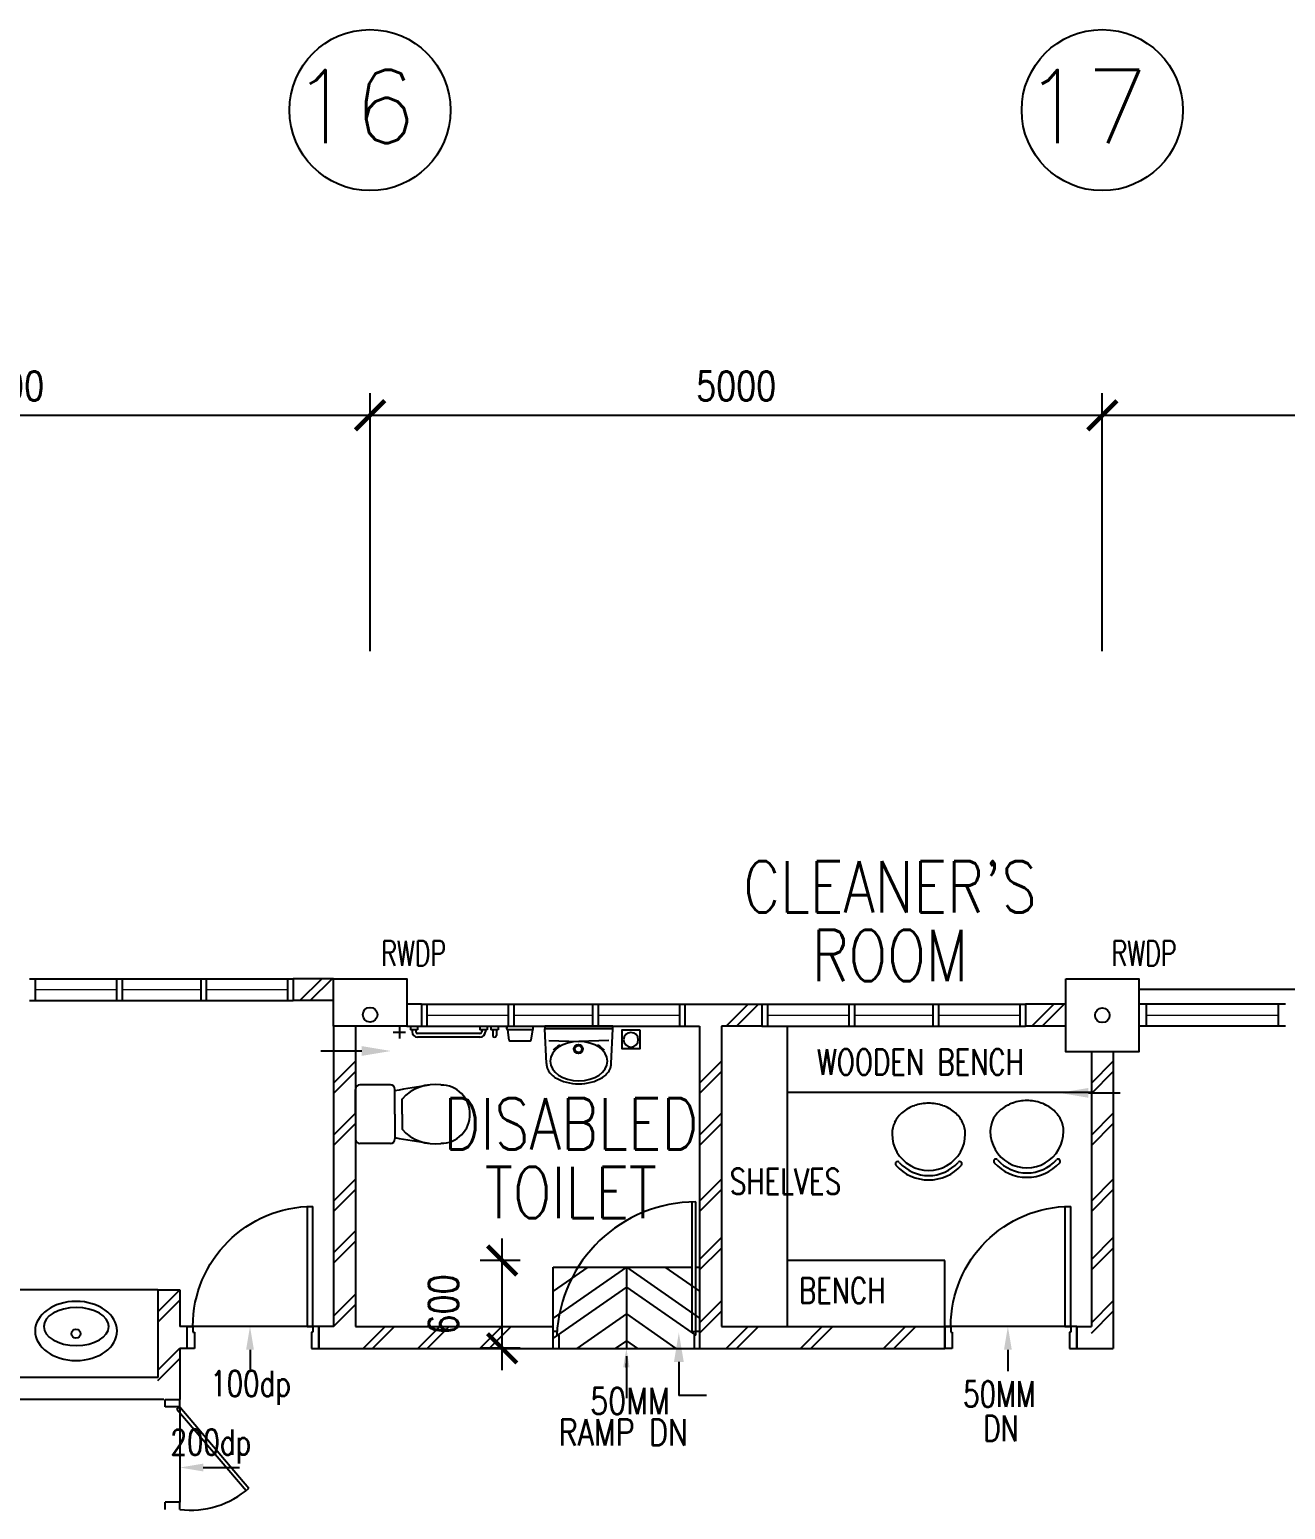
# Model space of a CAD drawing. Extents: x 2687779 to 2997471, y -863049 to -631414.
# Drawn here: x 2759891 to 2768466, y -642983 to -632876 of the extents above; entities that cross this region are included whole.
import ezdxf
from ezdxf.enums import TextEntityAlignment as Align

# ---------------------------------------------------------------- set-up
doc = ezdxf.new("R2010")
doc.units = 0
doc.header["$LTSCALE"] = 10
doc.header["$MEASUREMENT"] = 0
doc.header["$PDMODE"] = 34
doc.linetypes.add('DIVIDE', pattern=[1.25, 0.5, -0.25, 0, -0.25, 0, -0.25])
doc.layers.get('0').update_dxf_attribs({"linetype": 'CONTINUOUS'})
doc.layers.get('DEFPOINTS').update_dxf_attribs({"linetype": 'CONTINUOUS'})
for name, color, linetype in [('BO', 7, 'CONTINUOUS'), ('COL', 3, 'CONTINUOUS'), ('DIM', 7, 'CONTINUOUS'), ('DOOR', 5, 'CONTINUOUS'), ('DR', 7, 'CONTINUOUS'), ('DTEXT', 7, 'CONTINUOUS'), ('FIT', 5, 'CONTINUOUS'), ('FURN', 1, 'CONTINUOUS'), ('FURN1', 7, 'CONTINUOUS'), ('GRID-T', 7, 'CONTINUOUS'), ('H', 1, 'CONTINUOUS'), ('LINE', 7, 'CONTINUOUS'), ('partition', 7, 'CONTINUOUS'), ('PIPE', 5, 'DIVIDE'), ('RWDP', 145, 'CONTINUOUS'), ('SANI', 7, 'CONTINUOUS'), ('T25', 7, 'CONTINUOUS'), ('T50', 3, 'CONTINUOUS'), ('TEX', 2, 'CONTINUOUS'), ('WALL', 2, 'CONTINUOUS'), ('WIN', 5, 'CONTINUOUS')]:
    doc.layers.add(name, color=color, linetype=linetype)
doc.styles.add('DIMTEXT', font='romans.shx', dxfattribs={"width": 0.8, "height": 400})
doc.styles.add('ROMANS', font='romans.shx', dxfattribs={"width": 0.8, "height": 100})
doc.styles.get("Standard").update_dxf_attribs({"font": 'ROMANS.SHX'})
doc.dimstyles.new('STANDARD$0', dxfattribs={"dimscale": 0, "dimtxt": 8, "dimasz": 6, "dimexe": 1, "dimexo": 1, "dimgap": 3, "dimtad": 1, "dimdec": 0, "dimlfac": -1, "dimrnd": 1, "dimzin": 0, "dimdsep": 46, "dimtxsty": 'Standard', "dimcen": 0, "dimclrd": 5, "dimclre": 250, "dimadec": 0, "dimazin": 0, "dimtfac": 1, "dimtdec": 4, "dimtofl": 0, "dimtmove": 0, "dimatfit": 3, "dimfxl": 1, "dimtolj": 1, "dimtzin": 0, "dimarcsym": 0})

# ---------------------------------------------------------------- blocks, each defined once
blk = doc.blocks.new('_ARCHTICK')
at = {"color": 0, "linetype": 'ByBlock', "const_width": 0.15}
blk.add_lwpolyline([(-0.5, -0.5), (0.5, 0.5)], dxfattribs=at)
blk = doc.blocks.new('*D391')
at = {"layer": 'DEFPOINTS', "color": 0, "transparency": 16777216}
for p in [(2762216, -635510), (2757216, -637271), (2762216, -637271)]:
    blk.add_point(p, dxfattribs=at)
at = {"layer": 'DIM', "color": 7, "lineweight": -2, "transparency": 16777216}
for p, q in [((2757216, -637121), (2757216, -635360)), ((2762216, -637121), (2762216, -635360)), ((2757066, -635510), (2762366, -635510))]:
    blk.add_line(p, q, dxfattribs=at)
at = {"layer": 'DIM', "color": 7, "lineweight": -2, "transparency": 16777216, "xscale": 200, "yscale": 200, "zscale": 200, "rotation": 180}
blk.add_blockref('_ARCHTICK', (2757216, -635510), dxfattribs=at)
at = {"layer": 'DIM', "color": 7, "lineweight": -2, "transparency": 16777216, "xscale": 200, "yscale": 200, "zscale": 200}
blk.add_blockref('_ARCHTICK', (2762216, -635510), dxfattribs=at)
at = {"layer": 'DIM', "color": 7, "transparency": 16777216, "insert": (2759716, -635310), "char_height": 200, "attachment_point": 5, "style": 'ROMANS'}
blk.add_mtext('\\A1;5000', dxfattribs=at)
blk = doc.blocks.new('*D392')
at = {"layer": 'DEFPOINTS', "color": 0, "transparency": 16777216}
for p in [(2767216, -635510), (2762216, -637271), (2767216, -637271)]:
    blk.add_point(p, dxfattribs=at)
at = {"layer": 'DIM', "color": 7, "lineweight": -2, "transparency": 16777216}
for p, q in [((2762216, -637121), (2762216, -635360)), ((2767216, -637121), (2767216, -635360)), ((2762066, -635510), (2767366, -635510))]:
    blk.add_line(p, q, dxfattribs=at)
at = {"layer": 'DIM', "color": 7, "lineweight": -2, "transparency": 16777216, "xscale": 200, "yscale": 200, "zscale": 200, "rotation": 180}
blk.add_blockref('_ARCHTICK', (2762216, -635510), dxfattribs=at)
at = {"layer": 'DIM', "color": 7, "lineweight": -2, "transparency": 16777216, "xscale": 200, "yscale": 200, "zscale": 200}
blk.add_blockref('_ARCHTICK', (2767216, -635510), dxfattribs=at)
at = {"layer": 'DIM', "color": 7, "transparency": 16777216, "insert": (2764716, -635310), "char_height": 200, "attachment_point": 5, "style": 'ROMANS'}
blk.add_mtext('\\A1;5000', dxfattribs=at)
blk = doc.blocks.new('*D393')
at = {"layer": 'DEFPOINTS', "color": 0, "transparency": 16777216}
for p in [(2772216, -635510), (2767216, -637271), (2772216, -637271)]:
    blk.add_point(p, dxfattribs=at)
at = {"layer": 'DIM', "color": 7, "lineweight": -2, "transparency": 16777216}
for p, q in [((2767216, -637121), (2767216, -635360)), ((2772216, -637121), (2772216, -635360)), ((2767066, -635510), (2772366, -635510))]:
    blk.add_line(p, q, dxfattribs=at)
at = {"layer": 'DIM', "color": 7, "lineweight": -2, "transparency": 16777216, "xscale": 200, "yscale": 200, "zscale": 200, "rotation": 180}
blk.add_blockref('_ARCHTICK', (2767216, -635510), dxfattribs=at)
at = {"layer": 'DIM', "color": 7, "lineweight": -2, "transparency": 16777216, "xscale": 200, "yscale": 200, "zscale": 200}
blk.add_blockref('_ARCHTICK', (2772216, -635510), dxfattribs=at)
at = {"layer": 'DIM', "color": 7, "transparency": 16777216, "insert": (2769716, -635310), "char_height": 200, "attachment_point": 5, "style": 'ROMANS'}
blk.add_mtext('\\A1;5000', dxfattribs=at)
blk = doc.blocks.new('DR-900-B')
at = {"layer": 'DR'}
for p, q in [((0, 900), (-150, 900)), ((-150, 900), (-150, 860)), ((-150, 860), (-110, 860)), ((-110, 860), (-110, 850)), ((-110, 850), (0, 850)), ((0, 850), (0, 900)), ((-150, 40), (-970, 40)), ((-969, 80), (-150, 80)), ((-150, 80), (-150, 40)), ((-150, 40), (-110, 40)), ((-150, 0), (-150, 40)), ((0, 0), (-150, 0)), ((-110, 50), (0, 50)), ((-110, 40), (-110, 50)), ((0, 50), (0, 0))]:
    blk.add_line(p, q, dxfattribs=at)
blk.add_arc((-150, 40), 820, 90, 180, dxfattribs=at)
blk = doc.blocks.new('WC-CAP-P')
for p, q in [((-84, 0), (-254, 0)), ((-85, 0), (85, 0)), ((-284, -240), (-284, -30)), ((115, -240), (115, -30)), ((-84, -270), (-254, -270)), ((-85, -270), (85, -270)), ((-274, -318), (-274, -318)), ((-84, -318), (-190, -318)), ((-85, -318), (21, -318)), ((105, -318), (105, -318))]:
    blk.add_line(p, q)
for centre, radius, start, end in [((-254, -30), 30, 90, 180), ((85, -30), 30, 0, 90), ((-254, -240), 30, 180, 270), ((23685, -4344), 24274, 170.3368, 170.8989), ((-23854, -4344), 24274, 9.1011, 9.6632), ((85, -240), 30, 270, 0), ((10, -540), 297, 131.7688, 188.3441), ((-179, -540), 297, 351.6559, 48.2312), ((-86, -585), 197, 179.5169, 271.0268), ((-83, -585), 197, 268.9732, 0.4831)]:
    blk.add_arc(centre, radius, start, end)
blk = doc.blocks.new('*D397')
at = {"layer": 'DEFPOINTS', "color": 0, "transparency": 16777216}
for p in [(2763118, -641283), (2763391, -641283), (2763391, -641883)]:
    blk.add_point(p, dxfattribs=at)
at = {"layer": 'DIM', "color": 7, "lineweight": -2, "transparency": 16777216}
for p, q in [((2763118, -642033), (2763118, -641133)), ((2763241, -641283), (2762968, -641283)), ((2763241, -641883), (2762968, -641883))]:
    blk.add_line(p, q, dxfattribs=at)
at = {"layer": 'DIM', "color": 7, "lineweight": -2, "transparency": 16777216, "xscale": 200, "yscale": 200, "zscale": 200}
for p, rotation in [((2763118, -641283), 90), ((2763118, -641883), 270)]:
    blk.add_blockref('_ARCHTICK', p, dxfattribs=dict(at, rotation=rotation))
at = {"layer": 'DIM', "color": 7, "transparency": 16777216, "insert": (2762718, -641583), "char_height": 200, "attachment_point": 5, "rotation": 90, "style": 'ROMANS'}
blk.add_mtext('\\A1;600', dxfattribs=at)
blk = doc.blocks.new('100FT')
at = {"layer": 'PIPE', "linetype": 'Continuous'}
blk.add_circle((0, 0), 50, dxfattribs=at)
blk = doc.blocks.new('A$C7CE3714C')
at = {"layer": 'FIT'}
blk.add_lwpolyline([(0, 0), (126, 0), (126, 126), (0, 126)], close=True, dxfattribs=at)
at = {"layer": 'FIT', "xscale": -1}
blk.add_blockref('100FT', (63, 66), dxfattribs=at)
blk = doc.blocks.new('ELLIPSE')
blk.add_circle((0.5, 0.5), 0.5)
blk = doc.blocks.new('P', base_point=(9.169, 7.42))
for radius in [0.0407, 0.0315]:
    blk.add_circle((9.166, 7.418), radius)
blk = doc.blocks.new('BASIN-2')
for p, q in [((310, 0), (-310, 0)), ((-295, -314), (-310, 0)), ((-273, -104), (0, -114)), ((273, -104), (0, -114)), ((295, -314), (310, 0))]:
    blk.add_line(p, q)
for centre, radius, start, end in [((-23, -400), 294, 122.1574, 135.5873), ((-176, -156), 5.79, 327.2315, 125.5458), ((176, -156), 5.79, 54.4542, 212.7685), ((23, -400), 294, 44.4127, 57.8426), ((-163, -315), 132, 179.4957, 205.0103), ((-102, -268), 208, 209.5959, 236.4372), ((102, -268), 208, 303.5628, 330.4041), ((163, -315), 132, 334.9897, 0.5043), ((-7, -98), 402, 238.6027, 271.0363), ((7, -98), 402, 268.9637, 301.3973)]:
    blk.add_arc(centre, radius, start, end)
for name, p, xscale, yscale, zscale in [('ELLIPSE', (261, -473), -521.326566894229, 358.7639225105095, 521.3265668942295), ('P', (0, -180), 1000, 1000, 1000)]:
    blk.add_blockref(name, p, dxfattribs=dict(xscale=xscale, yscale=yscale, zscale=zscale))
blk = doc.blocks.new('BASIN-01')
blk.add_circle((0, 0), 30.3)
for p, xscale, yscale, zscale in [((279, -221), -559.6811780125836, 404.3346891934725, 559.6811780125837), ((220, -179), -444.6356025322193, 259.9294430529471, 444.6356025322195)]:
    blk.add_blockref('ELLIPSE', p, dxfattribs=dict(xscale=xscale, yscale=yscale, zscale=zscale))
blk = doc.blocks.new('CHAIR10')
at = {"layer": 'FURN1', "color": 1}
for centre, radius, start, end in [((-515, 735), 216, 116.3827, 140.136), ((-533, 772), 175, 90, 116.3827), ((-533, 697), 250, 270, 90), ((-328, 909), 15, 48.1599, 228.1599), ((-518, 697), 300, 311.8401, 48.1599), ((-487, 712), 252, 140.136, 160.9198), ((-518, 697), 270, 311.8401, 48.1599), ((-443, 697), 299, 160.9198, 180), ((-443, 697), 299, 180, 199.0802), ((-487, 682), 252, 199.0802, 219.864), ((-515, 658), 216, 219.864, 243.6173), ((-533, 622), 175, 243.6173, 270), ((-328, 485), 15, 131.8401, 311.8401)]:
    blk.add_arc(centre, radius, start, end, dxfattribs=at)

msp = doc.modelspace()

# ---------------------------------------------------------------- linework, layer by layer
at = {"color": 9}
msp.add_line((2771966.3, -639433.2), (2767466.3, -639433.2), dxfattribs=at)
at = {"color": 8, "linetype": 'Continuous'}
for p, q in [((2763966.3, -641329.3), (2763466.3, -641676.2)), ((2763703.2, -641329.3), (2763466.3, -641493.6)), ((2763966.3, -641329.3), (2763966.3, -641883.2)), ((2763966.3, -641329.3), (2764466.3, -641676.2)), ((2764229.5, -641329.3), (2764466.3, -641493.6)), ((2763966.3, -641465.7), (2763466.3, -641812.6)), ((2763966.3, -641465.7), (2764438.4, -641793.2)), ((2763966.3, -641648.3), (2763627.7, -641883.2)), ((2763966.3, -641648.3), (2764305, -641883.2)), ((2763966.3, -641830.9), (2763890.9, -641883.2)), ((2763966.3, -641830.9), (2764041.8, -641883.2))]:
    msp.add_line(p, q, dxfattribs=at)
at = {"layer": 'BO', "color": 7, "linetype": 'Continuous'}
msp.add_line((2767121, -640138.1), (2767337.1, -640138.1), dxfattribs=at)
msp.add_solid([(2767121, -640171.4), (2767121, -640104.8), (2766921, -640138.1)], dxfattribs=at)
at = {"layer": 'COL'}
msp.add_line((2762466.3, -639683.2), (2761966.3, -639683.2), dxfattribs=at)
msp.add_lwpolyline([(2761966.3, -639683.2), (2761966.3, -639358.2), (2762466.3, -639358.2), (2762466.3, -639683.2)], dxfattribs=at)
msp.add_lwpolyline([(2766966.3, -639358.2), (2767466.3, -639358.2), (2767466.3, -639858.2), (2766966.3, -639858.2)], close=True, dxfattribs=at)
at = {"layer": 'DOOR'}
for p, q in [((2760816.3, -642283.2), (2760816.3, -642233.2)), ((2760816.3, -642233.2), (2760916.3, -642233.2)), ((2760916.3, -642283.2), (2760816.3, -642283.2)), ((2760897, -642299), (2760916.3, -642283.2)), ((2760897, -642299), (2761370.6, -642854.2)), ((2760916.3, -642283.2), (2760916.3, -642233.2)), ((2760916.3, -642283.2), (2761389.4, -642837.7)), ((2760916.7, -642283.2), (2760916.7, -642933.2)), ((2760916.7, -642933.2), (2760816.7, -642933.2)), ((2760816.7, -642983.2), (2760816.7, -642933.2)), ((2760916.7, -642983.2), (2760916.7, -642933.2))]:
    msp.add_line(p, q, dxfattribs=at)
msp.add_arc((2760991, -642383.8), 603.9, 262.93953, 311.27829, dxfattribs=at)
at = {"layer": 'DR', "color": 7}
for p, q in [((2764416.3, -641768.2), (2764416.3, -640883.2)), ((2764441.3, -641793.2), (2764441.3, -640882.8)), ((2763491.7, -641768.2), (2763466.3, -641768.2)), ((2763491.3, -641768.2), (2763491.3, -641793.2)), ((2763504.3, -641793.2), (2763491.3, -641793.2)), ((2763504.3, -641793.2), (2763504.3, -641883.2)), ((2764416.3, -641768.2), (2764441.3, -641768.2)), ((2764441.3, -641793.2), (2764428.3, -641793.2)), ((2764428.3, -641793.2), (2764428.3, -641883.2)), ((2764466.3, -641768.2), (2764441.3, -641768.2))]:
    msp.add_line(p, q, dxfattribs=at)
at = {"layer": 'DR', "linetype": 'Continuous', "ltscale": 10000}
for p, q in [((2761866.3, -641733.2), (2760966.3, -641733.2)), ((2767041.3, -641733.2), (2766141.3, -641733.2))]:
    msp.add_line(p, q, dxfattribs=at)
at = {"layer": 'DR', "color": 7}
msp.add_arc((2764442.8, -641835.2), 952.4, 90.08846, 177.47065, dxfattribs=at)
at = {"layer": 'DTEXT', "color": 5}
for p, q in [((2763154.6, -639708.1), (2763164.4, -639777.8)), ((2763324.3, -639708.1), (2763314.4, -639777.8))]:
    msp.add_line(p, q, dxfattribs=at)
for centre, radius, start, end in [((2763164.4, -639694.8), 16.5, 134.68563, 233.51246), ((2763314.4, -639694.8), 16.5, 306.48754, 45.31437), ((2763169.4, -639777.1), 5, 188.02773, 270), ((2763309.5, -639777.1), 5, 270, 351.97227)]:
    msp.add_arc(centre, radius, start, end, dxfattribs=at)
at = {"layer": 'FURN', "linetype": 'Continuous'}
for p, q in [((2765066.3, -641733.2), (2765066.3, -639683.2)), ((2765066.3, -640133.2), (2767141.3, -640133.2)), ((2766141.3, -641283.2), (2765066.3, -641283.2)), ((2766141.3, -641733.2), (2766141.3, -641283.2))]:
    msp.add_line(p, q, dxfattribs=at)
at = {"layer": 'GRID-T', "color": 7}
for centre in [(2762215.6, -633425.7), (2767215.6, -633425.7)]:
    msp.add_circle(centre, 550, dxfattribs=at)
at = {"layer": 'H'}
for p, q in [((2761735.7, -639508.2), (2761885.7, -639358.2)), ((2761806.4, -639508.2), (2761956.4, -639358.2)), ((2764648.7, -639683.2), (2764798.7, -639533.2)), ((2764719.4, -639683.2), (2764869.4, -639533.2)), ((2766735.7, -639683.2), (2766885.7, -639533.2)), ((2766806.4, -639683.2), (2766956.4, -639533.2)), ((2761966.3, -640072.6), (2762116.3, -639922.6)), ((2761966.3, -640143.3), (2762116.3, -639993.3)), ((2764466.3, -640072.6), (2764616.3, -639922.6)), ((2764466.3, -640143.3), (2764616.3, -639993.3)), ((2767141.3, -640072.6), (2767291.3, -639922.6)), ((2767141.3, -640143.3), (2767291.3, -639993.3)), ((2761966.3, -640426.4), (2762116.3, -640276.4)), ((2764466.3, -640426.4), (2764616.3, -640276.4)), ((2767141.3, -640426.4), (2767291.3, -640276.4)), ((2761966.3, -640497.1), (2762116.3, -640347.1)), ((2764466.3, -640497.1), (2764616.3, -640347.1)), ((2767141.3, -640497.1), (2767291.3, -640347.1)), ((2761966.3, -640877.2), (2762116.3, -640727.2)), ((2761966.3, -640947.9), (2762116.3, -640797.9)), ((2764466.3, -640877.2), (2764616.3, -640727.2)), ((2764466.3, -640947.9), (2764616.3, -640797.9)), ((2767141.3, -640877.2), (2767291.3, -640727.2)), ((2767141.3, -640947.9), (2767291.3, -640797.9)), ((2761966.3, -641231), (2762116.3, -641081)), ((2761966.3, -641301.7), (2762116.3, -641151.7)), ((2764466.3, -641277.1), (2764616.3, -641127.1)), ((2764466.3, -641347.9), (2764616.3, -641197.9)), ((2767141.3, -641277.1), (2767291.3, -641127.1)), ((2767141.3, -641347.9), (2767291.3, -641197.9)), ((2760766.3, -641633.2), (2760916.3, -641483.2)), ((2761966.3, -641662.3), (2762116.3, -641512.3)), ((2760766.3, -641703.9), (2760916.3, -641553.9)), ((2761966.3, -641733), (2762116.3, -641583)), ((2764466.3, -641708.4), (2764616.3, -641558.4)), ((2767141.3, -641708.4), (2767291.3, -641558.4)), ((2764466.3, -641779.1), (2764616.3, -641629.1)), ((2767141.3, -641779.1), (2767291.3, -641629.1)), ((2762168.7, -641883.2), (2762318.7, -641733.2)), ((2762233.3, -641883.2), (2762383.3, -641733.2)), ((2762541.6, -641883.2), (2762691.6, -641733.2)), ((2762606.2, -641883.2), (2762756.2, -641733.2)), ((2762965.7, -641883.2), (2763115.7, -641733.2)), ((2763030.4, -641883.2), (2763180.4, -641733.2)), ((2764648.7, -641883.2), (2764798.7, -641733.2)), ((2764719.4, -641883.2), (2764869.4, -641733.2)), ((2765154.3, -641883.2), (2765304.3, -641733.2)), ((2765225, -641883.2), (2765375, -641733.2)), ((2765722.7, -641883.2), (2765872.7, -641733.2)), ((2765793.4, -641883.2), (2765943.4, -641733.2)), ((2760766.3, -642031.9), (2760916.3, -641881.9)), ((2760766.3, -642102.6), (2760916.3, -641952.6))]:
    msp.add_line(p, q, dxfattribs=at)
at = {"layer": 'LINE', "color": 7, "linetype": 'Continuous'}
for p, q in [((2762159.3, -639852.2), (2761879.1, -639852.2)), ((2764324.6, -641975.7), (2764324.6, -642204.3))]:
    msp.add_line(p, q, dxfattribs=at)
at = {"layer": 'LINE', "color": 1}
for p, q in [((2763966.3, -641937), (2763966.3, -642222.4)), ((2763966.3, -642013.2), (2763966.3, -641986.2))]:
    msp.add_line(p, q, dxfattribs=at)
at = {"layer": 'LINE', "linetype": 'Continuous'}
msp.add_line((2764512.9, -642204.3), (2764324.6, -642204.3), dxfattribs=at)
at = {"layer": 'LINE', "color": 2}
msp.add_lwpolyline([(2763409.3, -639698.8), (2763873.6, -639698.8), (2763873.6, -639683.2), (2763409.3, -639683.2)], close=True, dxfattribs=at)
at = {"layer": 'LINE', "color": 7, "linetype": 'Continuous'}
for points in [[(2762159.3, -639818.9), (2762159.3, -639885.6), (2762359.3, -639852.2)], [(2764291.3, -641975.7), (2764358, -641975.7), (2764324.6, -641775.7)]]:
    msp.add_solid(points, dxfattribs=at)
at = {"layer": 'LINE', "color": 1}
msp.add_solid([(2763988, -642013.2), (2763944.7, -642013.2), (2763966.3, -641883.2)], dxfattribs=at)
at = {"layer": 'partition'}
for p, q in [((2760766.3, -641483.2), (2756783, -641483.2)), ((2766141.3, -641733.2), (2766141.3, -641883.2))]:
    msp.add_line(p, q, dxfattribs=at)
at = {"layer": 'RWDP', "color": 142, "linetype": 'Continuous'}
for centre in [(2762216.3, -639604.1), (2767216.3, -639608.2)]:
    msp.add_circle(centre, 50, dxfattribs=at)
at = {"layer": 'SANI'}
for p, q in [((2763466.3, -641329.3), (2764416.3, -641329.3)), ((2763466.3, -641779.3), (2763466.3, -641329.3)), ((2764441.3, -641329.3), (2764466.3, -641329.3)), ((2763466.3, -641883.2), (2764466.3, -641883.2))]:
    msp.add_line(p, q, dxfattribs=at)
at = {"layer": 'SANI', "color": 1}
for p, q in [((2761396.3, -641893.2), (2761396.3, -642039.5)), ((2766571.3, -641893.2), (2766571.3, -642039.5)), ((2761076.7, -642697.1), (2761324.3, -642697.1))]:
    msp.add_line(p, q, dxfattribs=at)
for points in [[(2761369.7, -641893.2), (2761423, -641893.2), (2761396.3, -641733.2)], [(2766544.7, -641893.2), (2766598, -641893.2), (2766571.3, -641733.2)], [(2761076.7, -642670.4), (2761076.7, -642723.8), (2760916.7, -642697.1)]]:
    msp.add_solid(points, dxfattribs=at)
at = {"layer": 'WALL'}
for p, q in [((2761691.3, -639358.2), (2761691.3, -639508.2)), ((2761966.3, -639358.2), (2761691.3, -639358.2)), ((2761966.3, -639508.2), (2761691.3, -639508.2)), ((2762566.3, -639533.2), (2762466.3, -639533.2)), ((2762566.3, -639533.2), (2762566.3, -639683.2)), ((2764366.3, -639533.2), (2764891.3, -639533.2)), ((2764366.3, -639533.2), (2764366.3, -639683.2)), ((2764891.3, -639533.2), (2764891.3, -639683.2)), ((2766691.3, -639533.2), (2766691.3, -639683.2)), ((2766966.3, -639533.2), (2766691.3, -639533.2)), ((2761966.3, -639683.2), (2761966.3, -641733.2)), ((2762116.3, -639683.2), (2762116.3, -641733.2)), ((2762466.3, -639683.2), (2762566.3, -639683.2)), ((2764366.3, -639683.2), (2764466.3, -639683.2)), ((2764466.3, -639683.2), (2764466.3, -641883.2)), ((2764616.3, -639683.2), (2764616.3, -641733.2)), ((2764891.3, -639683.2), (2764616.3, -639683.2)), ((2766966.3, -639683.2), (2766691.3, -639683.2)), ((2767141.3, -639858.2), (2767141.3, -641733.2)), ((2767291.3, -639858.2), (2767291.3, -641883.2)), ((2760766.3, -641483.2), (2760766.3, -642083.2)), ((2760766.3, -641483.2), (2760916.3, -641483.2)), ((2760916.3, -641483.2), (2760916.3, -641733.2)), ((2760966.3, -641733.2), (2760916.3, -641733.2)), ((2761966.3, -641733.2), (2761866.3, -641733.2)), ((2761866.3, -641733.2), (2761866.3, -641883.2)), ((2762116.3, -641733.2), (2763466.3, -641733.2)), ((2763466.3, -641883.2), (2763466.3, -641733.2)), ((2764616.3, -641733.2), (2766141.3, -641733.2)), ((2767041.3, -641733.2), (2767041.3, -641883.2)), ((2767041.3, -641733.2), (2767141.3, -641733.2)), ((2760966.3, -641883.2), (2760916.3, -641883.2)), ((2760916.3, -641883.2), (2760916.3, -642233.2)), ((2761866.3, -641883.2), (2763466.3, -641883.2)), ((2764466.3, -641883.2), (2766141.3, -641883.2)), ((2767041.3, -641883.2), (2767141.3, -641883.2)), ((2767141.3, -641883.2), (2767291.3, -641883.2)), ((2760766.3, -642083.2), (2751291.3, -642083.2)), ((2760808, -642233.2), (2751141.3, -642233.2))]:
    msp.add_line(p, q, dxfattribs=at)
at = {"layer": 'WALL', "color": 7}
for p, q in [((2762416.3, -639683.6), (2762416.3, -639766.4)), ((2762459.1, -639725), (2762373.6, -639725))]:
    msp.add_line(p, q, dxfattribs=at)
at = {"layer": 'WALL', "color": 5}
for p, q in [((2762491.8, -639683.2), (2762491.8, -639708.2)), ((2762540.8, -639683.2), (2762540.8, -639708.2)), ((2762966.8, -639683.2), (2762966.8, -639708.2)), ((2763015.8, -639683.2), (2763015.8, -639708.2)), ((2763041.8, -639683.2), (2763041.8, -639708.2)), ((2763090.8, -639683.2), (2763090.8, -639708.2)), ((2762503.8, -639708.2), (2762503.8, -639721.2)), ((2762528.8, -639708.2), (2762528.8, -639721.2)), ((2762978.8, -639708.2), (2762978.8, -639721.2)), ((2763003.8, -639708.2), (2763003.8, -639721.2)), ((2763053.8, -639708.2), (2763053.8, -639746.2)), ((2763078.8, -639708.2), (2763078.8, -639746.2)), ((2763324.2, -639708.1), (2763154.6, -639708.1)), ((2763169.4, -639782.1), (2763309.5, -639782.1))]:
    msp.add_line(p, q, dxfattribs=at)
at = {"layer": 'WALL', "color": 5, "linetype": 'Continuous'}
for p, q in [((2762540.8, -639708.2), (2762491.8, -639708.2)), ((2762967, -639758.2), (2762540.7, -639758.2)), ((2762966.8, -639733.2), (2762540.8, -639733.2)), ((2763015.8, -639708.2), (2762966.8, -639708.2)), ((2763090.8, -639708.2), (2763041.8, -639708.2)), ((2763066.8, -639758.2), (2763065.8, -639758.2))]:
    msp.add_line(p, q, dxfattribs=at)
for centre, radius, start, end in [((2762540.8, -639721.2), 37, 180, 270), ((2762540.8, -639721.2), 12, 180, 270), ((2762966.8, -639721.2), 37, 270, 0), ((2762966.8, -639721.2), 12, 270, 0), ((2763065.8, -639746.2), 12, 180, 270), ((2763066.8, -639746.2), 12, 270.00262, 0)]:
    msp.add_arc(centre, radius, start, end, dxfattribs=at)
at = {"layer": 'WIN'}
for p, q in [((2759891.3, -639358.2), (2761691.3, -639358.2)), ((2759929.3, -639358.2), (2759929.3, -639508.2)), ((2760485, -639358.2), (2760485, -639508.2)), ((2760523, -639358.2), (2760523, -639508.2)), ((2761059.7, -639358.2), (2761059.7, -639508.2)), ((2761097.7, -639358.2), (2761097.7, -639508.2)), ((2761653.3, -639358.2), (2761653.3, -639508.2)), ((2759891.3, -639508.2), (2761691.3, -639508.2)), ((2762566.3, -639533.2), (2764366.3, -639533.2)), ((2762604.3, -639533.2), (2762604.3, -639683.2)), ((2763160, -639533.2), (2763160, -639683.2)), ((2763198, -639533.2), (2763198, -639683.2)), ((2763734.7, -639533.2), (2763734.7, -639683.2)), ((2763772.7, -639533.2), (2763772.7, -639683.2)), ((2764328.3, -639533.2), (2764328.3, -639683.2)), ((2764891.3, -639533.2), (2766691.3, -639533.2)), ((2764929.3, -639533.2), (2764929.3, -639683.2)), ((2765485, -639533.2), (2765485, -639683.2)), ((2765523, -639533.2), (2765523, -639683.2)), ((2766059.7, -639533.2), (2766059.7, -639683.2)), ((2766097.7, -639533.2), (2766097.7, -639683.2)), ((2766653.3, -639533.2), (2766653.3, -639683.2)), ((2768466.3, -639533.2), (2767466.3, -639533.2)), ((2767516.3, -639533.2), (2767516.3, -639683.2)), ((2768416.3, -639533.2), (2768416.3, -639683.2)), ((2762566.3, -639683.2), (2764366.3, -639683.2)), ((2764891.3, -639683.2), (2766691.3, -639683.2)), ((2768466.3, -639683.2), (2767466.3, -639683.2))]:
    msp.add_line(p, q, dxfattribs=at)
at = {"layer": 'WIN', "const_width": 10, "flags": 128}
for points in [[(2759929.3, -639433.2), (2760485, -639433.2)], [(2760523, -639433.2), (2761059.7, -639433.2)], [(2761097.7, -639433.2), (2761653.3, -639433.2)], [(2762604.3, -639608.2), (2763160, -639608.2)], [(2763198, -639608.2), (2763734.7, -639608.2)], [(2763772.7, -639608.2), (2764328.3, -639608.2)], [(2764929.3, -639608.2), (2765485, -639608.2)], [(2765523, -639608.2), (2766059.7, -639608.2)], [(2766097.7, -639608.2), (2766653.3, -639608.2)], [(2768416.3, -639608.2), (2767516.3, -639608.2)]]:
    msp.add_lwpolyline(points, dxfattribs=at)

# ---------------------------------------------------------------- block references
at = {"layer": 'BO', "linetype": 'Continuous', "rotation": 270}
for p in [(2765333.5, -640950.9), (2766004.5, -640932.9)]:
    msp.add_blockref('CHAIR10', p, dxfattribs=at)
at = {"layer": 'SANI', "linetype": 'Continuous', "extrusion": (0, 0, -1), "xscale": -0.75, "yscale": 0.75, "zscale": -0.75}
msp.add_blockref('BASIN-2', (-2763641.1, -639701.3), dxfattribs=at)
at = {"layer": 'SANI'}
for name, p, rotation in [('WC-CAP-P', (2762116.3, -640199.1), 90), ('BASIN-01', (2760208, -641783.2), 180)]:
    msp.add_blockref(name, p, dxfattribs=dict(at, rotation=rotation))
at = {"layer": 'T25', "rotation": 180}
msp.add_blockref('A$C7CE3714C', (2764060.8, -639709.4), dxfattribs=at)
msp.add_blockref('A$C7CE3714C', (2764060.8, -639709.4), dxfattribs=at)
at = {"layer": 'WALL', "linetype": 'Continuous', "xscale": -1, "rotation": 90}
for p in [(2761866.3, -641883.2), (2767041.3, -641883.2)]:
    msp.add_blockref('DR-900-B', p, dxfattribs=at)

# ---------------------------------------------------------------- texts
at = {"color": 7, "style": 'ROMANS', "width": 0.8}
for s, p in [('50MM', (2763718.6, -642332.4)), ('RAMP DN', (2763503.7, -642546.5))]:
    msp.add_text(s, height=180, dxfattribs=at).set_placement(p)
at = {"layer": 'FURN', "color": 7, "ltscale": 0.5, "style": 'ROMANS', "width": 0.75}
for s, p in [('WOODEN BENCH', (2765267.8, -640014.6)), ('SHELVES', (2764672.8, -640830.6)), ('BENCH', (2765143.8, -641575.6))]:
    msp.add_text(s, height=175, dxfattribs=at).set_placement(p)
at = {"layer": 'GRID-T', "color": 3, "style": 'ROMANS'}
for s, p in [('16', (2761675.4, -633651.4)), ('17', (2766675.4, -633651.4))]:
    msp.add_text(s, height=500, dxfattribs=at).set_placement(p)
at = {"layer": 'RWDP', "color": 142, "style": 'ROMANS', "width": 0.7}
for p in [(2762292.4, -639269.5), (2767279.8, -639269.5)]:
    msp.add_text('RWDP', height=170, dxfattribs=at).set_placement(p)
at = {"layer": 'T50', "color": 3, "style": 'DIMTEXT', "width": 0.8}
for s, p in [("CLEANER'S", (2765765.8, -638730.3, 3887.4)), ('ROOM', (2765765.8, -639199.3, 3887.4)), ('DISABLED', (2763587.3, -640349.2, 3887.4)), ('TOILET', (2763587.3, -640818.2, 3887.4))]:
    msp.add_text(s, height=350, dxfattribs=at).set_placement(p, align=Align.MIDDLE)
at = {"layer": 'TEX', "color": 7, "ltscale": 0.5, "style": 'ROMANS', "width": 0.75}
for s, p in [('100dp', (2761124.5, -642210.8)), ('50MM ', (2766265.3, -642283.2)), ('DN', (2766402.8, -642516.6)), ('200dp', (2760852.8, -642611.3))]:
    msp.add_text(s, height=175, dxfattribs=at).set_placement(p)

# ---------------------------------------------------------------- dimensions: what is measured, and where the dimension line sits
at = {"layer": 'DIM'}
for p1, p2, distance, picture, middle in [((2757216.3, -637270.9), (2762216.3, -637270.9), 1761, '*D391', (2759716.3, -635309.9)), ((2762216.3, -637270.9), (2767216.3, -637270.9), 1761, '*D392', (2764716.3, -635309.9)), ((2767216.3, -637270.9), (2772216.3, -637270.9), 1761, '*D393', (2769716.3, -635309.9)), ((2763391.3, -641883.2), (2763391.3, -641283.2), 273.6, '*D397', (2762717.8, -641583.2))]:
    dim = msp.add_aligned_dim(p1=p1, p2=p2, distance=distance, dimstyle='STANDARD$0', override={"dimscale": 100, "dimtxt": 2, "dimasz": 2, "dimexe": 1.5, "dimexo": 1.5, "dimgap": 1, "dimtxsty": 'ROMANS', "dimblk": 'ARCHTICK', "dimdle": 1.5, "dimclrd": 7, "dimclre": 7, "dimclrt": 7, "dimtdec": 0, "dimtmove": 2}, dxfattribs=at)
    dim.commit()
    dim.dimension.update_dxf_attribs({"geometry": picture, "text_midpoint": middle})

doc.saveas('drawing.dxf')
